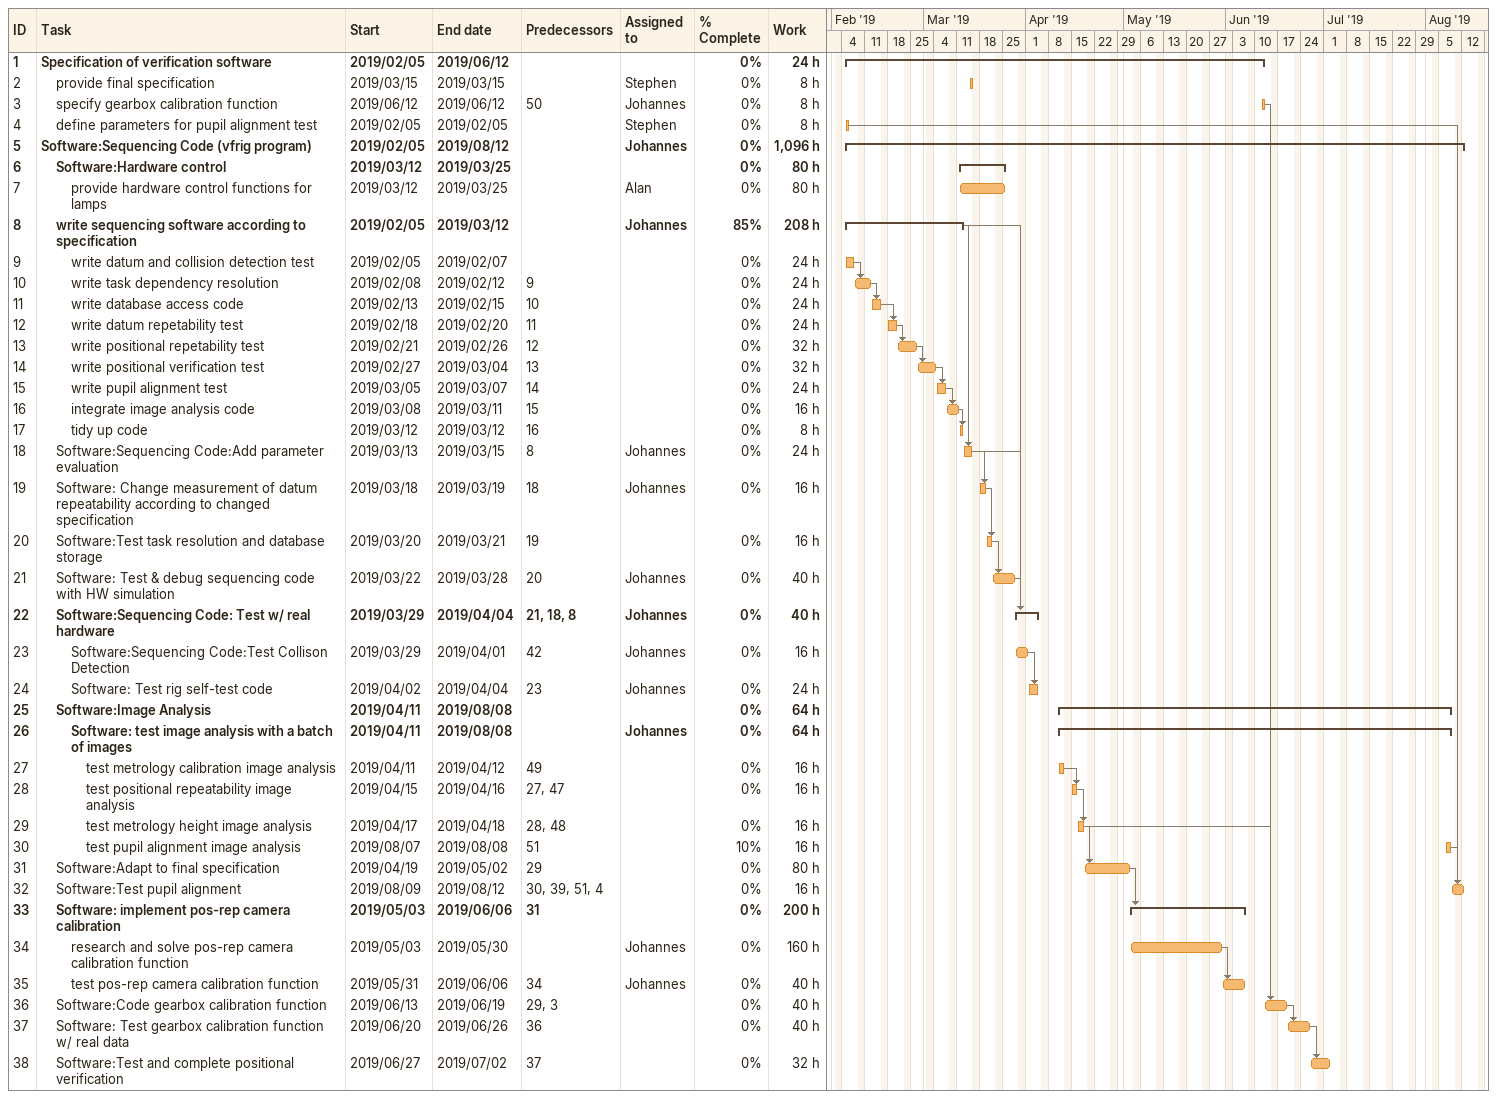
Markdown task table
| ID | Level | Task | Start | Finish | Predecessors | Resources | % complete | Work (h) |
|---|---|---|---|---|---|---|---|---|
| 1 | 1 | **Specification of verification software** | 2019-02-05 | 2019-06-12 |  |  | 0 | 24 |
| 2 | 2 | provide final specification | 2019-03-15 | 2019-03-15 |  | Stephen | 0 | 8 |
| 3 | 2 | specify gearbox calibration function | 2019-06-12 | 2019-06-12 | 50 | Johannes | 0 | 8 |
| 4 | 2 | define parameters for pupil alignment test | 2019-02-05 | 2019-02-05 |  | Stephen | 0 | 8 |
| 5 | 1 | **Software:Sequencing Code (vfrig program)** | 2019-02-05 | 2019-08-12 |  | Johannes | 0 | 1096 |
| 6 | 2 | **Software:Hardware control** | 2019-03-12 | 2019-03-25 |  |  | 0 | 80 |
| 7 | 3 | provide hardware control functions for lamps | 2019-03-12 | 2019-03-25 |  | Alan | 0 | 80 |
| 8 | 2 | **write sequencing software according to specification** | 2019-02-05 | 2019-03-12 |  | Johannes | 85 | 208 |
| 9 | 3 | write datum and collision detection test | 2019-02-05 | 2019-02-07 |  |  | 0 | 24 |
| 10 | 3 | write task dependency resolution | 2019-02-08 | 2019-02-12 | 9 |  | 0 | 24 |
| 11 | 3 | write database access code | 2019-02-13 | 2019-02-15 | 10 |  | 0 | 24 |
| 12 | 3 | write datum repetability test | 2019-02-18 | 2019-02-20 | 11 |  | 0 | 24 |
| 13 | 3 | write positional repetability test | 2019-02-21 | 2019-02-26 | 12 |  | 0 | 32 |
| 14 | 3 | write positional verification test | 2019-02-27 | 2019-03-04 | 13 |  | 0 | 32 |
| 15 | 3 | write pupil alignment test | 2019-03-05 | 2019-03-07 | 14 |  | 0 | 24 |
| 16 | 3 | integrate image analysis code | 2019-03-08 | 2019-03-11 | 15 |  | 0 | 16 |
| 17 | 3 | tidy up code | 2019-03-12 | 2019-03-12 | 16 |  | 0 | 8 |
| 18 | 2 | Software:Sequencing Code:Add parameter evaluation | 2019-03-13 | 2019-03-15 | 8 | Johannes | 0 | 24 |
| 19 | 2 | Software: Change measurement of datum repeatability according to changed specification | 2019-03-18 | 2019-03-19 | 18 | Johannes | 0 | 16 |
| 20 | 2 | Software:Test task resolution and database storage | 2019-03-20 | 2019-03-21 | 19 |  | 0 | 16 |
| 21 | 2 | Software: Test & debug sequencing code with HW simulation | 2019-03-22 | 2019-03-28 | 20 | Johannes | 0 | 40 |
| 22 | 2 | **Software:Sequencing Code: Test w/ real hardware** | 2019-03-29 | 2019-04-04 | 21, 18, 8 | Johannes | 0 | 40 |
| 23 | 3 | Software:Sequencing Code:Test Collison Detection | 2019-03-29 | 2019-04-01 | 42 | Johannes | 0 | 16 |
| 24 | 3 | Software: Test rig self-test code | 2019-04-02 | 2019-04-04 | 23 | Johannes | 0 | 24 |
| 25 | 2 | **Software:Image Analysis** | 2019-04-11 | 2019-08-08 |  |  | 0 | 64 |
| 26 | 3 | **Software: test image analysis with a batch of images** | 2019-04-11 | 2019-08-08 |  | Johannes | 0 | 64 |
| 27 | 4 | test metrology calibration image analysis | 2019-04-11 | 2019-04-12 | 49 |  | 0 | 16 |
| 28 | 4 | test positional repeatability image analysis | 2019-04-15 | 2019-04-16 | 27, 47 |  | 0 | 16 |
| 29 | 4 | test metrology height image analysis | 2019-04-17 | 2019-04-18 | 28, 48 |  | 0 | 16 |
| 30 | 4 | test pupil alignment image analysis | 2019-08-07 | 2019-08-08 | 51 |  | 10 | 16 |
| 31 | 2 | Software:Adapt to final specification | 2019-04-19 | 2019-05-02 | 29 |  | 0 | 80 |
| 32 | 2 | Software:Test pupil alignment | 2019-08-09 | 2019-08-12 | 30, 39, 51, 4 |  | 0 | 16 |
| 33 | 2 | **Software: implement pos-rep camera calibration** | 2019-05-03 | 2019-06-06 | 31 |  | 0 | 200 |
| 34 | 3 | research and solve pos-rep camera calibration function | 2019-05-03 | 2019-05-30 |  | Johannes | 0 | 160 |
| 35 | 3 | test pos-rep camera calibration function | 2019-05-31 | 2019-06-06 | 34 | Johannes | 0 | 40 |
| 36 | 2 | Software:Code gearbox calibration function | 2019-06-13 | 2019-06-19 | 29, 3 |  | 0 | 40 |
| 37 | 2 | Software: Test gearbox calibration function w/ real data | 2019-06-20 | 2019-06-26 | 36 |  | 0 | 40 |
| 38 | 2 | Software:Test and complete positional verification | 2019-06-27 | 2019-07-02 | 37 |  | 0 | 32 |
